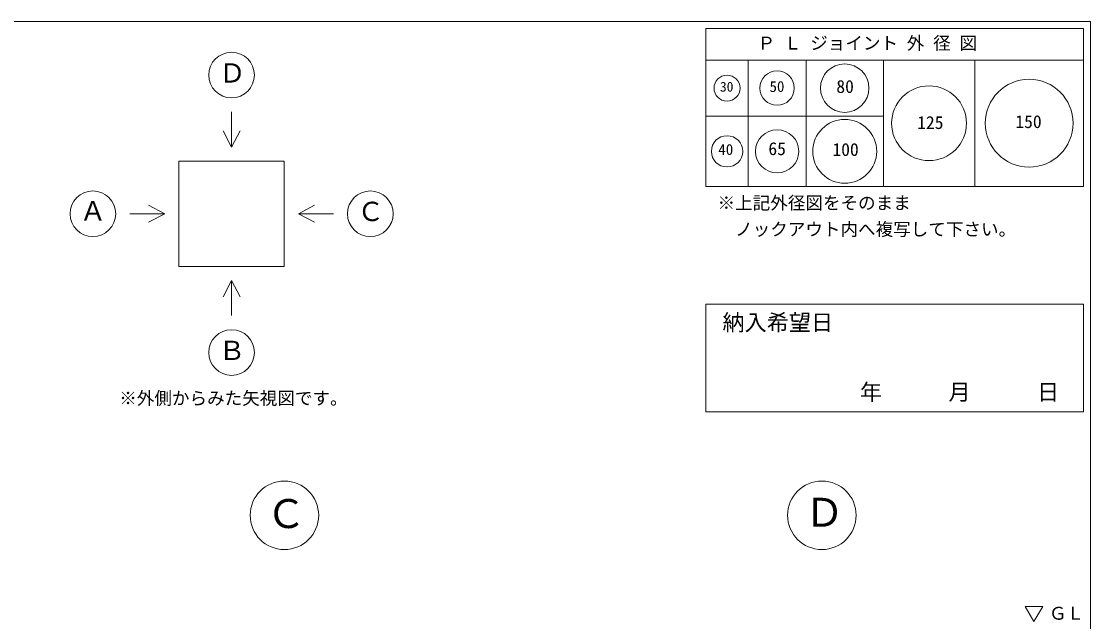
# Model space of a CAD drawing. Units: millimetres, scale not verified. Extents: x -4890 to 18490, y -2331 to 2331.
# Drawn here: x 1847 to 4890, y 622 to 2331 of the extents above; entities that cross this region are included whole.
import ezdxf
from ezdxf.enums import TextEntityAlignment as Align

# ---------------------------------------------------------------- set-up
doc = ezdxf.new("R2010")
doc.units = ezdxf.units.MM
doc.header["$LTSCALE"] = 10
for name, color, linetype, lineweight in [('0-2_waku', 7, 'Continuous', 18), ('0-3_gaikei', 7, 'Continuous', 18), ('0-8_hole', 7, 'Continuous', 18), ('0-E_文字１', 7, 'Continuous', 18)]:
    doc.layers.add(name, color=color, linetype=linetype, lineweight=lineweight)
doc.styles.add('ＭＳ ゴシック', font='')
doc.styles.get('ＭＳ ゴシック').set_extended_font_data('MS Gothic')

msp = doc.modelspace()

# ---------------------------------------------------------------- linework, layer by layer
at = {"layer": '0-2_waku'}
for p, q in [((3795.32, 2310.57), (3795.32, 1860.57)), ((3795.32, 2310.57), (4870.32, 2310.57)), ((3795.32, 2310.57), (4870.32, 2310.57)), ((3795.32, 2310.57), (4870.32, 2310.57)), ((3795.32, 2310.57), (3795.32, 1860.57)), ((3795.32, 2310.57), (4870.32, 2310.57)), ((3795.32, 2310.57), (4870.32, 2310.57)), ((3795.32, 2310.57), (4870.32, 2310.57)), ((4870.32, 2310.57), (4870.32, 1860.57)), ((4870.32, 2310.57), (4870.32, 1860.57)), ((3795.32, 2220.57), (4870.32, 2220.57)), ((3915.32, 2220.57), (3915.32, 1860.57)), ((4080.32, 2220.57), (4080.32, 1860.57)), ((4300.32, 2220.57), (4300.32, 1860.57)), ((4560.32, 2220.57), (4560.32, 1860.57)), ((3795.32, 2060.57), (4300.32, 2060.57)), ((3795.32, 1860.57), (4870.32, 1860.57)), ((3795.32, 1860.57), (4870.32, 1860.57))]:
    msp.add_line(p, q, dxfattribs=at)
msp.add_lwpolyline([(-1229.68, 2330.57), (4890.32, 2330.57), (4890.32, -1944.43)], dxfattribs=at)
at = {"layer": '0-3_gaikei'}
for p, q in [((2444.93, 2072.79), (2444.93, 1972.79)), ((2444.93, 1972.79), (2420.8, 2019.17)), ((2444.93, 1972.79), (2469.05, 2019.17)), ((2294.93, 1932.79), (2594.93, 1932.79)), ((2294.93, 1932.79), (2294.93, 1632.79)), ((2594.93, 1932.79), (2594.93, 1632.79)), ((2254.93, 1782.79), (2208.55, 1806.92)), ((2634.93, 1782.79), (2681.3, 1806.92)), ((2154.93, 1782.79), (2254.93, 1782.79)), ((2254.93, 1782.79), (2208.55, 1758.67)), ((2294.93, 1632.79), (2594.93, 1632.79)), ((2444.93, 1592.79), (2420.8, 1546.42)), ((2444.93, 1592.79), (2469.05, 1546.42)), ((2444.93, 1492.79), (2444.93, 1592.79))]:
    msp.add_line(p, q, dxfattribs=at)
msp.add_lwpolyline([(2734.93, 1782.79), (2634.93, 1782.79), (2681.3, 1758.67)], dxfattribs=at)
for centre, radius in [((2444.93, 2177.79), 65), ((2049.93, 1782.79), 65), ((2839.93, 1782.79), 65), ((2444.93, 1387.79), 65), ((2595.32, 924.32), 97.5), ((4125.32, 924.32), 97.5)]:
    msp.add_circle(centre, radius, dxfattribs=at)
at = {"layer": '0-8_hole', "lineweight": 5}
msp.add_lwpolyline([(3795.32, 1525.28), (3795.32, 1218.57), (4870.32, 1218.57), (4870.32, 1525.28)], close=True, dxfattribs=at)
msp.add_lwpolyline([(3795.32, 1525.28), (3795.32, 1218.57), (4870.32, 1218.57), (4870.32, 1525.28)], close=True, dxfattribs=at)
at = {"layer": '0-8_hole'}
for centre, radius in [((4190.32, 2140.57), 69), ((3855.32, 2140.57), 37), ((3997.82, 2140.57), 49), ((4715.32, 2040.57), 125), ((4430.32, 2040.57), 106.5), ((4190.32, 1960.57), 91), ((3997.82, 1960.57), 61.5), ((3855.32, 1960.57), 44.5)]:
    msp.add_circle(centre, radius, dxfattribs=at)
at = {"layer": '0-E_文字１'}
for p, q in [((4729.06, 621.58), (4703.86, 664.52)), ((4703.86, 664.52), (4754.26, 664.52)), ((4729.06, 621.58), (4754.26, 664.52))]:
    msp.add_line(p, q, dxfattribs=at)

# ---------------------------------------------------------------- texts
at = {"layer": '0-8_hole', "style": 'ＭＳ ゴシック'}
for s, height, p in [('80', 36.66, (4166.5, 2115.89)), ('30', 28.04, (3835.27, 2122.04)), ('50', 31.16, (3976.23, 2120.23)), ('125', 36.66, (4396.59, 2013.15)), ('150', 36.66, (4676.13, 2015.8)), ('40', 31.16, (3830.59, 1940.98)), ('65', 36.66, (3973.04, 1938.85)), ('100', 36.66, (4155.37, 1936.39)), ('納入希望日', 46.19, (3842.27, 1436.34))]:
    msp.add_text(s, height=height, dxfattribs=at).set_placement(p, align=Align.BOTTOM_LEFT)
at = {"layer": '0-E_文字１', "style": 'ＭＳ ゴシック'}
for s, height, p in [('Ｐ Ｌ ジョイント 外 径 図', 36.66, (3942.24, 2239.4)), ('Ｄ', 54.99, (2409.68, 2139.77)), ('※上記外径図をそのまま', 36.66, (3828.27, 1784.38)), ('Ａ', 54.99, (2012.75, 1747.06)), ('Ｃ', 54.99, (2803.18, 1745.46)), ('\u3000ノックアウト内へ複写して下さい。', 36.66, (3828.27, 1709.38)), ('Ｂ', 54.99, (2408.62, 1349.78)), ('※外側からみた矢視図です。', 36.66, (2125.13, 1228.43)), ('\u3000\u3000\u3000年\u3000\u3000\u3000月\u3000\u3000\u3000日     ', 46.19, (4044.55, 1238.32)), ('Ｄ', 82.48, (4076.13, 866.86)), ('Ｃ', 82.48, (2543.33, 863.15)), ('ＧＬ', 36.66, (4771.86, 616.03))]:
    msp.add_text(s, height=height, dxfattribs=at).set_placement(p, align=Align.BOTTOM_LEFT)

doc.saveas('drawing.dxf')
